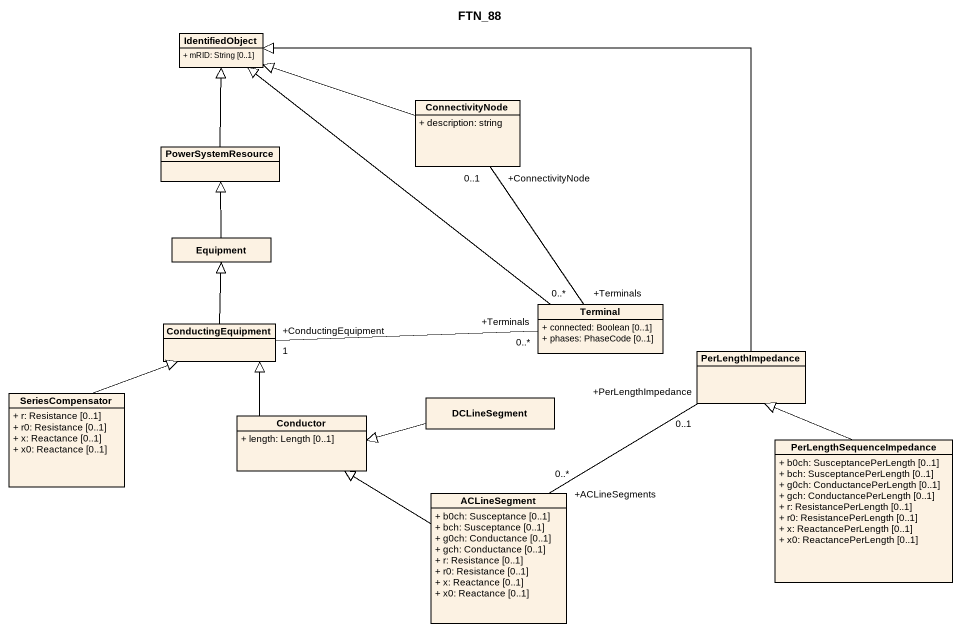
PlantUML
@startuml
title FTN_88
hide circle
hide empty members
skinparam classAttributeIconSize 0
class IdentifiedObject {
  + mRID: String [0..1]
}
class ConnectivityNode {
  + description: string
}
class PowerSystemResource
class Equipment
class ConductingEquipment
class Terminal {
  + connected: Boolean [0..1]
  + phases: PhaseCode [0..1]
}
class PerLengthImpedance
class SeriesCompensator {
  + r: Resistance [0..1]
  + r0: Resistance [0..1]
  + x: Reactance [0..1]
  + x0: Reactance [0..1]
}
class Conductor {
  + length: Length [0..1]
}
class DCLineSegment
class PerLengthSequenceImpedance {
  + b0ch: SusceptancePerLength [0..1]
  + bch: SusceptancePerLength [0..1]
  + g0ch: ConductancePerLength [0..1]
  + gch: ConductancePerLength [0..1]
  + r: ResistancePerLength [0..1]
  + r0: ResistancePerLength [0..1]
  + x: ReactancePerLength [0..1]
  + x0: ReactancePerLength [0..1]
}
class ACLineSegment {
  + b0ch: Susceptance [0..1]
  + bch: Susceptance [0..1]
  + g0ch: Conductance [0..1]
  + gch: Conductance [0..1]
  + r: Resistance [0..1]
  + r0: Resistance [0..1]
  + x: Reactance [0..1]
  + x0: Reactance [0..1]
}
ConnectivityNode -left-|> IdentifiedObject
PowerSystemResource -up-|> IdentifiedObject
Equipment -up-|> PowerSystemResource
ConductingEquipment -up-|> Equipment
Terminal -up-|> IdentifiedObject
Terminal "+Terminals\n0..*" -up- "+ConnectivityNode\n0..1" ConnectivityNode
Terminal "+Terminals\n0..*" -left- "+ConductingEquipment\n1" ConductingEquipment
PerLengthImpedance -up-|> IdentifiedObject
PerLengthImpedance "+PerLengthImpedance\n0..1" -- "+ACLineSegments\n0..*" ACLineSegment
SeriesCompensator -up-|> ConductingEquipment
Conductor -up-|> ConductingEquipment
DCLineSegment -left-|> Conductor
PerLengthSequenceImpedance -up-|> PerLengthImpedance
ACLineSegment -left-|> Conductor
@enduml
